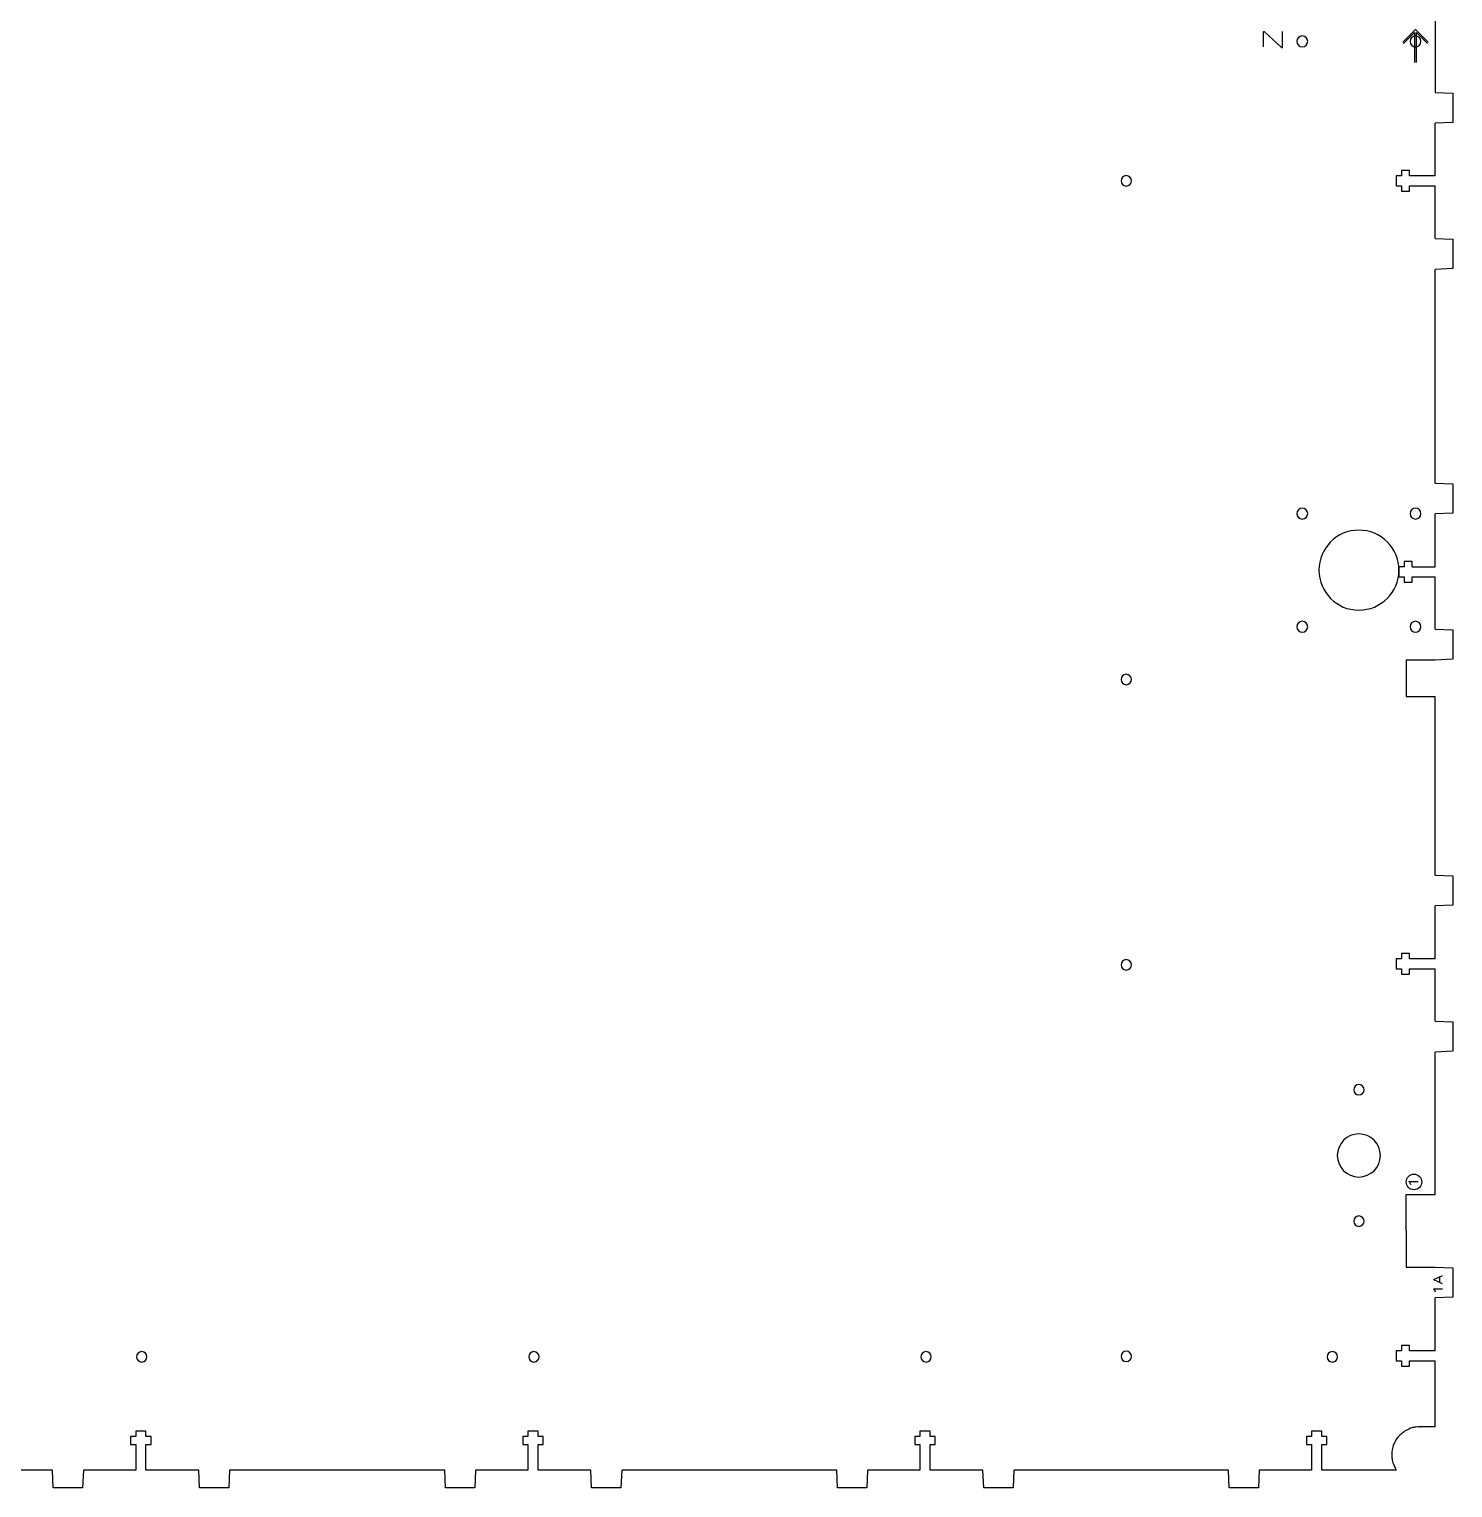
# Model space of a CAD drawing. Header units: millimetres. Extents: x -1014 to -186, y -862 to -38.
# Drawn here: x -575.5 to -185.7, y -861.5 to -462.1 of the extents above; entities that cross this region are included whole.
import ezdxf

# ---------------------------------------------------------------- set-up
doc = ezdxf.new("R2010")
doc.units = ezdxf.units.MM
doc.layers.add('CUTS', color=1, linetype='Continuous', lineweight=25, true_color=0xff0000)
doc.layers.add('TEXT', color=5, linetype='Continuous', true_color=0x0000ff)

msp = doc.modelspace()

# ---------------------------------------------------------------- linework, layer by layer
at = {"layer": 'CUTS', "color": 1, "lineweight": 25, "true_color": 0xff0000}
for p, q in [((-190.62, -420.55), (-190.62, -479.44)), ((-190.62, -479.44), (-185.74, -479.64)), ((-185.74, -479.64), (-185.74, -487.68)), ((-185.74, -487.68), (-190.62, -487.88)), ((-190.62, -502.26), (-190.62, -487.88)), ((-199.83, -502.26), (-201.28, -502.26)), ((-201.28, -502.26), (-201.28, -505.06)), ((-199.83, -500.86), (-199.83, -502.26)), ((-197.63, -500.86), (-199.83, -500.86)), ((-197.63, -502.26), (-197.63, -500.86)), ((-190.62, -502.26), (-197.63, -502.26)), ((-201.28, -505.06), (-199.83, -505.06)), ((-199.83, -505.06), (-199.83, -506.46)), ((-199.83, -506.46), (-197.63, -506.46)), ((-197.63, -506.46), (-197.63, -505.06)), ((-197.63, -505.06), (-190.62, -505.06)), ((-190.62, -519.46), (-190.62, -505.06)), ((-190.62, -519.46), (-185.74, -519.66)), ((-185.74, -519.66), (-185.74, -527.69)), ((-185.74, -527.69), (-190.62, -527.89)), ((-190.62, -586.43), (-190.62, -527.89)), ((-190.62, -586.43), (-185.74, -586.63)), ((-185.74, -586.63), (-185.74, -594.67)), ((-185.74, -594.67), (-190.62, -594.87)), ((-190.62, -609.33), (-190.62, -594.87)), ((-199.1, -609.33), (-200.55, -609.33)), ((-200.55, -609.33), (-200.55, -612.13)), ((-196.9, -607.93), (-199.1, -607.93)), ((-199.1, -607.93), (-199.1, -609.33)), ((-196.9, -609.33), (-196.9, -607.93)), ((-196.9, -609.33), (-190.62, -609.33)), ((-200.55, -612.13), (-199.1, -612.13)), ((-199.1, -612.13), (-199.1, -613.53)), ((-199.1, -613.53), (-196.9, -613.53)), ((-196.9, -613.53), (-196.9, -612.13)), ((-196.9, -612.13), (-190.62, -612.13)), ((-190.62, -626.44), (-190.62, -612.13)), ((-190.62, -626.44), (-185.74, -626.64)), ((-185.74, -626.64), (-185.74, -634.67)), ((-198.51, -634.87), (-198.51, -644.82)), ((-190.62, -634.87), (-198.51, -634.87)), ((-185.74, -634.67), (-190.62, -634.87)), ((-198.51, -644.82), (-190.62, -644.82)), ((-190.62, -693.77), (-190.62, -644.82)), ((-190.62, -693.77), (-185.74, -693.97)), ((-185.74, -693.97), (-185.74, -702.01)), ((-185.74, -702.01), (-190.62, -702.21)), ((-190.62, -716.67), (-190.62, -702.21)), ((-199.83, -716.67), (-201.28, -716.67)), ((-201.28, -716.67), (-201.28, -719.47)), ((-197.63, -715.27), (-199.83, -715.27)), ((-199.83, -715.27), (-199.83, -716.67)), ((-197.63, -716.67), (-197.63, -715.27)), ((-190.62, -716.67), (-197.63, -716.67)), ((-201.28, -719.47), (-199.83, -719.47)), ((-199.83, -719.47), (-199.83, -720.87)), ((-199.83, -720.87), (-197.63, -720.87)), ((-197.63, -719.47), (-190.62, -719.47)), ((-197.63, -720.87), (-197.63, -719.47)), ((-190.62, -733.78), (-190.62, -719.47)), ((-190.62, -733.78), (-185.74, -733.98)), ((-185.74, -733.98), (-185.74, -742.01)), ((-185.74, -742.01), (-190.62, -742.21)), ((-190.62, -781.2), (-190.62, -742.21)), ((-198.51, -791.16), (-198.51, -781.2)), ((-198.51, -781.2), (-190.62, -781.2)), ((-198.51, -791.16), (-198.51, -801.11)), ((-198.51, -801.11), (-190.62, -801.11)), ((-190.62, -801.11), (-185.74, -801.31)), ((-185.74, -801.31), (-185.74, -809.35)), ((-185.74, -809.35), (-190.62, -809.55)), ((-190.62, -824.01), (-190.62, -809.55)), ((-197.63, -822.61), (-199.83, -822.61)), ((-199.83, -822.61), (-199.83, -824.01)), ((-197.63, -824.01), (-197.63, -822.61)), ((-199.83, -824.01), (-201.28, -824.01)), ((-201.28, -824.01), (-201.28, -826.81)), ((-190.62, -824.01), (-197.63, -824.01)), ((-201.28, -826.81), (-199.83, -826.81)), ((-199.83, -826.81), (-199.83, -828.21)), ((-199.83, -828.21), (-197.63, -828.21)), ((-197.63, -826.81), (-190.62, -826.81)), ((-197.63, -828.21), (-197.63, -826.81)), ((-190.62, -844.85), (-190.62, -826.81)), ((-543.5, -846.01), (-546.3, -846.01)), ((-546.3, -846.01), (-546.3, -847.45)), ((-543.5, -847.45), (-543.5, -846.01)), ((-436.16, -846.01), (-438.96, -846.01)), ((-438.96, -846.01), (-438.96, -847.45)), ((-436.16, -847.45), (-436.16, -846.01)), ((-328.82, -846.01), (-331.62, -846.01)), ((-331.62, -846.01), (-331.62, -847.45)), ((-328.82, -847.45), (-328.82, -846.01)), ((-221.64, -846.01), (-224.44, -846.01)), ((-224.44, -846.01), (-224.44, -847.45)), ((-221.64, -847.45), (-221.64, -846.01)), ((-190.62, -844.85), (-194.67, -844.85)), ((-546.3, -847.45), (-547.7, -847.45)), ((-547.7, -847.45), (-547.7, -849.65)), ((-547.7, -849.65), (-546.3, -849.65)), ((-546.3, -849.65), (-546.3, -856.67)), ((-542.1, -847.45), (-543.5, -847.45)), ((-543.5, -856.67), (-543.5, -849.65)), ((-543.5, -849.65), (-542.1, -849.65)), ((-542.1, -849.65), (-542.1, -847.45)), ((-438.96, -847.45), (-440.36, -847.45)), ((-440.36, -847.45), (-440.36, -849.65)), ((-440.36, -849.65), (-438.96, -849.65)), ((-438.96, -849.65), (-438.96, -856.67)), ((-434.76, -847.45), (-436.16, -847.45)), ((-436.16, -856.67), (-436.16, -849.65)), ((-436.16, -849.65), (-434.76, -849.65)), ((-434.76, -849.65), (-434.76, -847.45)), ((-331.62, -847.45), (-333.02, -847.45)), ((-333.02, -847.45), (-333.02, -849.65)), ((-333.02, -849.65), (-331.62, -849.65)), ((-331.62, -849.65), (-331.62, -856.67)), ((-327.42, -847.45), (-328.82, -847.45)), ((-328.82, -856.67), (-328.82, -849.65)), ((-328.82, -849.65), (-327.42, -849.65)), ((-327.42, -849.65), (-327.42, -847.45)), ((-224.44, -847.45), (-225.84, -847.45)), ((-225.84, -847.45), (-225.84, -849.65)), ((-225.84, -849.65), (-224.44, -849.65)), ((-224.44, -849.65), (-224.44, -856.67)), ((-220.24, -847.45), (-221.64, -847.45)), ((-221.64, -856.67), (-221.64, -849.65)), ((-221.64, -849.65), (-220.24, -849.65)), ((-220.24, -849.65), (-220.24, -847.45)), ((-569.04, -856.67), (-627.94, -856.67)), ((-568.84, -861.54), (-569.04, -856.67)), ((-560.61, -856.67), (-560.81, -861.54)), ((-546.3, -856.67), (-560.61, -856.67)), ((-529.04, -856.67), (-543.5, -856.67)), ((-528.84, -861.54), (-529.04, -856.67)), ((-520.6, -856.67), (-520.8, -861.54)), ((-461.7, -856.67), (-520.6, -856.67)), ((-461.5, -861.54), (-461.7, -856.67)), ((-453.27, -856.67), (-453.47, -861.54)), ((-438.96, -856.67), (-453.27, -856.67)), ((-421.7, -856.67), (-436.16, -856.67)), ((-421.5, -861.54), (-421.7, -856.67)), ((-413.26, -856.67), (-413.46, -861.54)), ((-354.36, -856.67), (-413.26, -856.67)), ((-354.16, -861.54), (-354.36, -856.67)), ((-345.93, -856.67), (-346.13, -861.54)), ((-331.62, -856.67), (-345.93, -856.67)), ((-314.36, -856.67), (-328.82, -856.67)), ((-314.16, -861.54), (-314.36, -856.67)), ((-305.92, -856.67), (-306.12, -861.54)), ((-247.18, -856.67), (-305.92, -856.67)), ((-246.98, -861.54), (-247.18, -856.67)), ((-238.75, -856.67), (-238.95, -861.54)), ((-224.44, -856.67), (-238.75, -856.67)), ((-201.18, -856.67), (-221.64, -856.67)), ((-560.81, -861.54), (-568.84, -861.54)), ((-520.8, -861.54), (-528.84, -861.54)), ((-453.47, -861.54), (-461.5, -861.54)), ((-413.46, -861.54), (-421.5, -861.54)), ((-346.13, -861.54), (-354.16, -861.54)), ((-306.12, -861.54), (-314.16, -861.54)), ((-238.95, -861.54), (-246.98, -861.54))]:
    msp.add_line(p, q, dxfattribs=at)
for points in [[(-226.96, -463.99), (-227.79, -463.99), (-228.46, -464.66), (-228.46, -465.49)], [(-228.46, -465.49), (-228.46, -466.32), (-227.79, -466.99), (-226.96, -466.99)], [(-225.46, -465.49), (-225.46, -464.66), (-226.13, -463.99), (-226.96, -463.99)], [(-226.96, -466.99), (-226.13, -466.99), (-225.46, -466.32), (-225.46, -465.49)], [(-195.96, -463.99), (-196.79, -463.99), (-197.46, -464.66), (-197.46, -465.49)], [(-197.46, -465.49), (-197.46, -466.32), (-196.79, -466.99), (-195.96, -466.99)], [(-194.46, -465.49), (-194.46, -464.66), (-195.13, -463.99), (-195.96, -463.99)], [(-195.96, -466.99), (-195.13, -466.99), (-194.46, -466.32), (-194.46, -465.49)], [(-275.13, -502.23), (-275.92, -502.23), (-276.56, -502.87), (-276.56, -503.66)], [(-273.71, -503.66), (-273.71, -502.87), (-274.34, -502.23), (-275.13, -502.23)], [(-276.56, -503.66), (-276.56, -504.45), (-275.92, -505.08), (-275.13, -505.08)], [(-275.13, -505.08), (-274.34, -505.08), (-273.71, -504.45), (-273.71, -503.66)], [(-226.96, -593.26), (-227.79, -593.26), (-228.46, -593.93), (-228.46, -594.76)], [(-228.46, -594.76), (-228.46, -595.59), (-227.79, -596.26), (-226.96, -596.26)], [(-225.46, -594.76), (-225.46, -593.93), (-226.13, -593.26), (-226.96, -593.26)], [(-226.96, -596.26), (-226.13, -596.26), (-225.46, -595.59), (-225.46, -594.76)], [(-195.96, -593.26), (-196.79, -593.26), (-197.46, -593.93), (-197.46, -594.76)], [(-197.46, -594.76), (-197.46, -595.59), (-196.79, -596.26), (-195.96, -596.26)], [(-194.46, -594.76), (-194.46, -593.93), (-195.13, -593.26), (-195.96, -593.26)], [(-195.96, -596.26), (-195.13, -596.26), (-194.46, -595.59), (-194.46, -594.76)], [(-211.46, -599.31), (-217.51, -599.31), (-222.41, -604.21), (-222.41, -610.26)], [(-200.51, -610.26), (-200.51, -604.21), (-205.41, -599.31), (-211.46, -599.31)], [(-222.41, -610.26), (-222.41, -616.31), (-217.51, -621.21), (-211.46, -621.21)], [(-211.46, -621.21), (-205.41, -621.21), (-200.51, -616.31), (-200.51, -610.26)], [(-226.96, -624.26), (-227.79, -624.26), (-228.46, -624.93), (-228.46, -625.76)], [(-228.46, -625.76), (-228.46, -626.59), (-227.79, -627.26), (-226.96, -627.26)], [(-225.46, -625.76), (-225.46, -624.93), (-226.13, -624.26), (-226.96, -624.26)], [(-226.96, -627.26), (-226.13, -627.26), (-225.46, -626.59), (-225.46, -625.76)], [(-195.96, -624.26), (-196.79, -624.26), (-197.46, -624.93), (-197.46, -625.76)], [(-197.46, -625.76), (-197.46, -626.59), (-196.79, -627.26), (-195.96, -627.26)], [(-194.46, -625.76), (-194.46, -624.93), (-195.13, -624.26), (-195.96, -624.26)], [(-195.96, -627.26), (-195.13, -627.26), (-194.46, -626.59), (-194.46, -625.76)], [(-275.13, -638.78), (-275.92, -638.78), (-276.56, -639.42), (-276.56, -640.2)], [(-273.71, -640.2), (-273.71, -639.42), (-274.34, -638.78), (-275.13, -638.78)], [(-276.56, -640.2), (-276.56, -640.99), (-275.92, -641.63), (-275.13, -641.63)], [(-275.13, -641.63), (-274.34, -641.63), (-273.71, -640.99), (-273.71, -640.2)], [(-275.13, -716.91), (-275.92, -716.91), (-276.56, -717.55), (-276.56, -718.34)], [(-276.56, -718.34), (-276.56, -719.12), (-275.92, -719.76), (-275.13, -719.76)], [(-273.71, -718.34), (-273.71, -717.55), (-274.34, -716.91), (-275.13, -716.91)], [(-275.13, -719.76), (-274.34, -719.76), (-273.71, -719.12), (-273.71, -718.34)], [(-211.46, -751.1), (-212.25, -751.1), (-212.88, -751.74), (-212.88, -752.53)], [(-212.88, -752.53), (-212.88, -753.31), (-212.25, -753.95), (-211.46, -753.95)], [(-210.03, -752.53), (-210.03, -751.74), (-210.67, -751.1), (-211.46, -751.1)], [(-211.46, -753.95), (-210.67, -753.95), (-210.03, -753.31), (-210.03, -752.53)], [(-211.46, -764.63), (-214.72, -764.63), (-217.36, -767.27), (-217.36, -770.53)], [(-205.56, -770.53), (-205.56, -767.27), (-208.2, -764.63), (-211.46, -764.63)], [(-217.36, -770.53), (-217.36, -773.79), (-214.72, -776.43), (-211.46, -776.43)], [(-211.46, -776.43), (-208.2, -776.43), (-205.56, -773.79), (-205.56, -770.53)], [(-211.46, -787.1), (-212.25, -787.1), (-212.88, -787.74), (-212.88, -788.53)], [(-212.88, -788.53), (-212.88, -789.31), (-212.25, -789.95), (-211.46, -789.95)], [(-210.03, -788.53), (-210.03, -787.74), (-210.67, -787.1), (-211.46, -787.1)], [(-211.46, -789.95), (-210.67, -789.95), (-210.03, -789.31), (-210.03, -788.53)], [(-544.63, -824.25), (-545.42, -824.25), (-546.05, -824.89), (-546.05, -825.68)], [(-546.05, -825.68), (-546.05, -826.46), (-545.42, -827.1), (-544.63, -827.1)], [(-543.2, -825.68), (-543.2, -824.89), (-543.84, -824.25), (-544.63, -824.25)], [(-544.63, -827.1), (-543.84, -827.1), (-543.2, -826.46), (-543.2, -825.68)], [(-437.29, -824.25), (-438.08, -824.25), (-438.71, -824.89), (-438.71, -825.68)], [(-438.71, -825.68), (-438.71, -826.46), (-438.08, -827.1), (-437.29, -827.1)], [(-435.86, -825.68), (-435.86, -824.89), (-436.5, -824.25), (-437.29, -824.25)], [(-437.29, -827.1), (-436.5, -827.1), (-435.86, -826.46), (-435.86, -825.68)], [(-329.95, -824.25), (-330.74, -824.25), (-331.37, -824.89), (-331.37, -825.68)], [(-331.37, -825.68), (-331.37, -826.46), (-330.74, -827.1), (-329.95, -827.1)], [(-328.52, -825.68), (-328.52, -824.89), (-329.16, -824.25), (-329.95, -824.25)], [(-329.95, -827.1), (-329.16, -827.1), (-328.52, -826.46), (-328.52, -825.68)], [(-275.13, -824.13), (-275.92, -824.13), (-276.56, -824.76), (-276.56, -825.55)], [(-276.56, -825.55), (-276.56, -826.34), (-275.92, -826.98), (-275.13, -826.98)], [(-273.71, -825.55), (-273.71, -824.76), (-274.34, -824.13), (-275.13, -824.13)], [(-275.13, -826.98), (-274.34, -826.98), (-273.71, -826.34), (-273.71, -825.55)], [(-218.72, -824.25), (-219.51, -824.25), (-220.15, -824.89), (-220.15, -825.68)], [(-220.15, -825.68), (-220.15, -826.46), (-219.51, -827.1), (-218.72, -827.1)], [(-217.3, -825.68), (-217.3, -824.89), (-217.94, -824.25), (-218.72, -824.25)], [(-218.72, -827.1), (-217.94, -827.1), (-217.3, -826.46), (-217.3, -825.68)]]:
    msp.add_open_spline(points, degree=3, dxfattribs=at)
msp.add_open_spline([(-194.67, -844.85), (-194.29, -844.83), (-196.21, -844.88), (-196.78, -845.04), (-197.67, -845.38), (-198.38, -845.73), (-199.18, -846.19), (-200.01, -846.92), (-200.9, -847.7), (-201.52, -848.84), (-202.19, -850.05), (-202.41, -851.36), (-202.46, -852.58), (-202.4, -853.72), (-202.11, -854.99), (-201.58, -855.8), (-201.41, -856.68), (-201.18, -856.67)], degree=3, knots=[0, 0, 0, 0, 1.142485, 2.346083, 3.019204, 3.816741, 4.77356, 5.752633, 7.145008, 8.265175, 9.615532, 11.260628, 12.197886, 13.268234, 14.729827, 15.873003, 16.58665, 16.58665, 16.58665, 16.58665], dxfattribs=at)
at = {"layer": 'TEXT', "color": 5, "lineweight": 25, "true_color": 0x0000ff}
for points in [[(-237.6, -466.94), (-237.6, -462.8), (-237.43, -462.8), (-232.6, -467.19), (-232.39, -467.19), (-232.39, -462.72)], [(-199.44, -465.67), (-195.96, -462.19), (-192.48, -465.67)], [(-199.2, -466.04), (-196.21, -463.05), (-196.21, -471.22)], [(-195.71, -471.22), (-195.71, -463.05), (-192.71, -466.05)], [(-197.65, -777.79), (-197.65, -777.7), (-195.26, -777.7)], [(-188.55, -805.7), (-190.97, -804.59), (-190.97, -804.5), (-188.55, -803.39)], [(-189.35, -803.76), (-189.35, -805.34)], [(-190.95, -807.17), (-190.95, -807.08), (-188.57, -807.08)]]:
    msp.add_lwpolyline(points, dxfattribs=at)
for points in [[(-198.5, -777.78), (-198.5, -776.6), (-197.55, -775.65), (-196.38, -775.65)], [(-196.38, -779.9), (-197.55, -779.9), (-198.5, -778.95), (-198.5, -777.78)], [(-197.2, -778.54), (-197.29, -778.17), (-197.48, -777.93), (-197.65, -777.79)], [(-196.38, -775.65), (-195.2, -775.65), (-194.25, -776.6), (-194.25, -777.78)], [(-194.25, -777.78), (-194.25, -778.95), (-195.2, -779.9), (-196.38, -779.9)], [(-190.5, -807.92), (-190.59, -807.55), (-190.79, -807.31), (-190.95, -807.17)]]:
    msp.add_open_spline(points, degree=3, dxfattribs=at)

doc.saveas('drawing.dxf')
